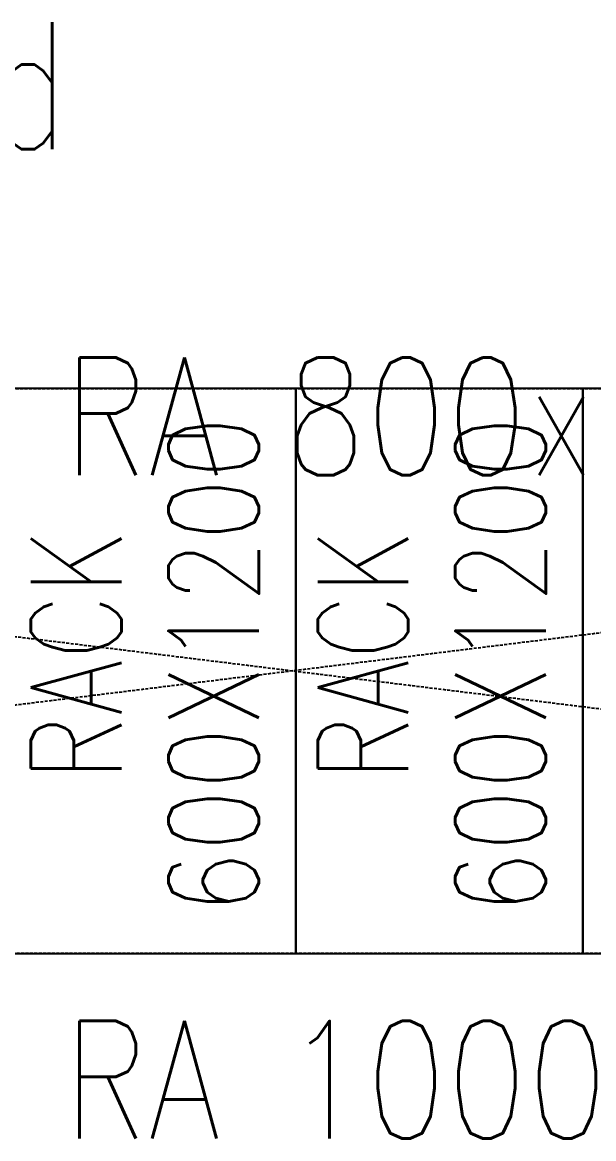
# Model space of a CAD drawing. Extents: x 225000 to 2157367, y 208400 to 840900.
# Drawn here: x 504764 to 505979, y 406009 to 408380 of the extents above; entities that cross this region are included whole.
import ezdxf

# ---------------------------------------------------------------- set-up
doc = ezdxf.new("R2010")
doc.units = 0
doc.header["$LTSCALE"] = 10
doc.linetypes.add('XFDP20-DC-PH1$0$HIDDEN2', pattern=[0.1875, 0.125, -0.0625])
doc.linetypes.add('XFM2D20-DC$0$HIDDEN', pattern=[0.3, 0.2, -0.1])
for name, color, linetype in [('XFDP20-DC-PH1$0$A-EQ (PH1)', 15, 'XFDP20-DC-PH1$0$HIDDEN2'), ('XFM2D20-DC$0$M-DUCT-TEXT', 4, 'Continuous'), ('XFM2Q20-DC$0$RACK-DC1-600X1200', 6, 'Continuous')]:
    doc.layers.add(name, color=color, linetype=linetype)
doc.styles.add('XFM2D20-DC$0$aa-txt', font='simplex.shx', dxfattribs={"width": 0.8, "bigfont": 'CHINA.shx'})
doc.styles.add('XFM2Q20-DC$0$XOL30-HVAC-EQ-L194205$0$Standard', font='txt.shx', dxfattribs={"width": 0.8, "bigfont": 'chineset.shx'})

# ---------------------------------------------------------------- blocks, each defined once
blk = doc.blocks.new('XFDP20-DC-PH1')
at = {"layer": 'XFDP20-DC-PH1$0$A-EQ (PH1)', "ltscale": 5}
for p, q in [((510205.6, 207602.3, 0), (500475.6, 206402.3, 0)), ((500475.6, 207602.3, 0), (510205.6, 206402.3, 0))]:
    blk.add_line(p, q, dxfattribs=at)
at = {"layer": 'XFDP20-DC-PH1$0$A-EQ (PH1)', "ltscale": 5, "elevation": 0}
blk.add_lwpolyline([(510205.6, 206402.3), (500475.6, 206402.3), (500475.6, 207602.3), (510205.6, 207602.3)], close=True, dxfattribs=at)
blk = doc.blocks.new('XFM2Q20-DC')
at = {"layer": 'XFM2Q20-DC$0$RACK-DC1-600X1200', "elevation": 0}
for points in [[(505345.6, 207602.3), (504735.6, 207602.3), (504735.6, 206402.3), (505345.6, 206402.3)], [(505955.6, 207602.3), (505345.6, 207602.3), (505345.6, 206402.3), (505955.6, 206402.3)], [(506565.6, 207602.3), (505955.6, 207602.3), (505955.6, 206402.3), (506565.6, 206402.3)]]:
    blk.add_lwpolyline(points, close=True, dxfattribs=at)
at = {"color": 53, "style": 'XFM2Q20-DC$0$XOL30-HVAC-EQ-L194205$0$Standard', "width": 0.8}
blk.add_text('Server Island', height=269.575, dxfattribs=at).set_placement((502934.7, 208110, 0))
for s, p in [('600X1200', (505267.4, 206486.4, 0)), ('600X1200', (505877.4, 206486.4, 0)), ('RACK', (504975, 206768.6, 0)), ('RACK', (505585, 206768.6, 0))]:
    blk.add_text(s, height=192.55, rotation=90, dxfattribs=at).set_placement(p)
blk = doc.blocks.new('XFM2D20-DC')
at = {"layer": 'XFM2D20-DC$0$M-DUCT-TEXT', "color": 252, "linetype": 'XFM2D20-DC$0$HIDDEN', "style": 'XFM2D20-DC$0$aa-txt', "width": 0.8}
for s, p in [('RA 800x400', (504851.8, 207417.8)), ('RA 1000x600', (504851.8, 206008.9))]:
    blk.add_text(s, height=250, dxfattribs=at).set_placement(p)

msp = doc.modelspace()

# ---------------------------------------------------------------- block references
for name in ['XFM2D20-DC', 'XFDP20-DC-PH1', 'XFM2Q20-DC']:
    msp.add_blockref(name, (0, 200000))

doc.saveas('drawing.dxf')
